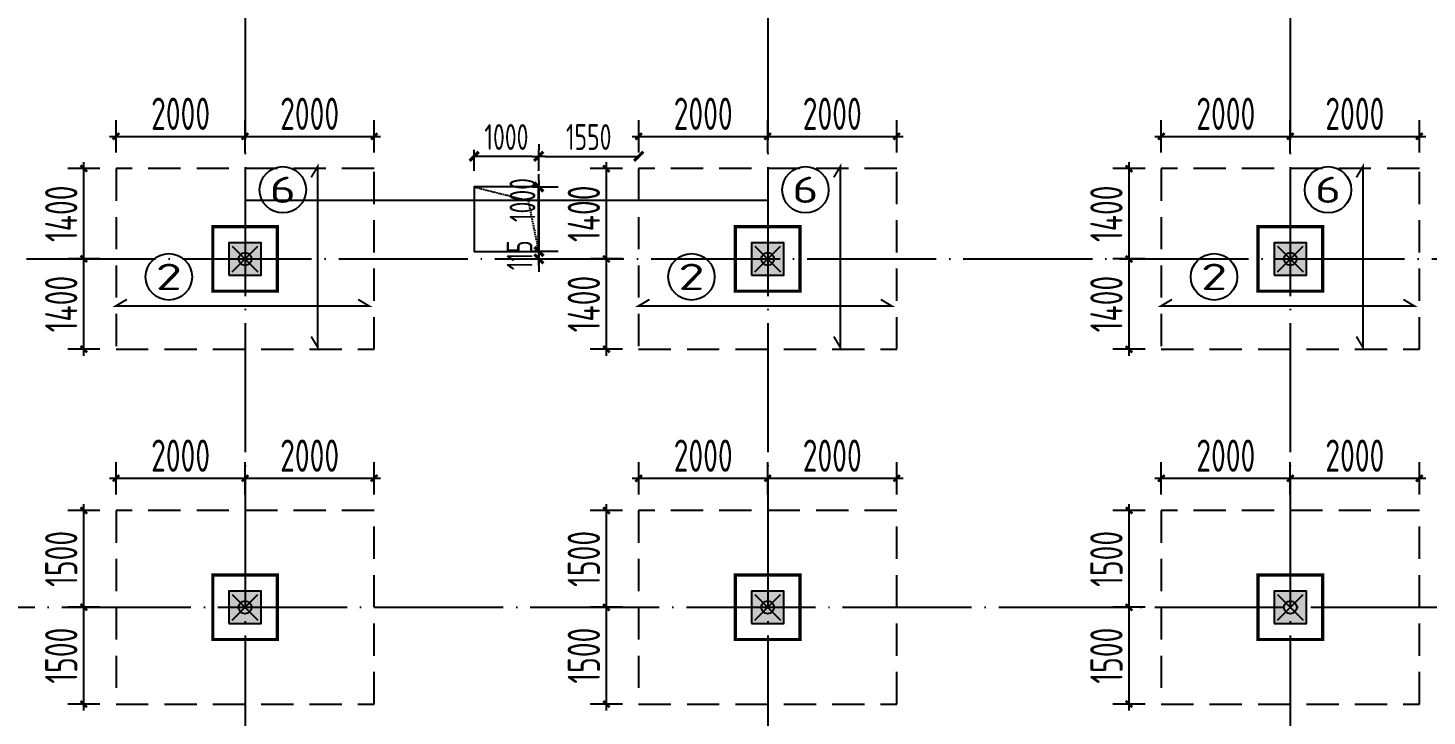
# Model space of a CAD drawing. Extents: x -57409 to 252654, y -8259 to 229119.
# Drawn here: x 98913 to 120597, y 89177 to 99843 of the extents above; entities that cross this region are included whole.
import ezdxf
from ezdxf.enums import TextEntityAlignment as Align

# ---------------------------------------------------------------- set-up
doc = ezdxf.new("R2010")
doc.units = 0
doc.header["$LTSCALE"] = 100
doc.header["$PDMODE"] = 35
doc.header["$PDSIZE"] = 200
for name, pattern in [('DASH', [0.35, 0.25, -0.1]), ('DASHED', [0.75, 0.5, -0.25]), ('DOTE', [2.42, 2, -0.2, 0.02, -0.2])]:
    doc.linetypes.add(name, pattern=pattern)
doc.layers.get('0').update_dxf_attribs({"linetype": 'CONTINUOUS'})
doc.layers.get('Defpoints').update_dxf_attribs({"linetype": 'CONTINUOUS'})
for name, color, linetype in [('B-TEXT', 3, 'CONTINUOUS'), ('codim', 7, 'CONTINUOUS'), ('COLU', 7, 'CONTINUOUS'), ('CT', 2, 'CONTINUOUS'), ('dim-wall', 7, 'CONTINUOUS'), ('dote', 253, 'DOTE'), ('h填实-柱墙', 254, 'CONTINUOUS'), ('JSK', 4, 'CONTINUOUS'), ('WALL', 3, 'CONTINUOUS'), ('Z-AXIS', 3, 'CONTINUOUS'), ('Z-TEXT', 2, 'CONTINUOUS'), ('z柱下板带', 140, 'CONTINUOUS'), ('板底钢筋', 24, 'CONTINUOUS')]:
    doc.layers.add(name, color=color, linetype=linetype)
doc.layers.add('重心计算', color=7, linetype='CONTINUOUS', plot=False)
doc.styles.add('_TCH_AXIS', font='tssdeng.shx', dxfattribs={"width": 0.7, "bigfont": 'tssdchn.shx'})
doc.styles.add('COMPLEX', font='tssdeng.shx', dxfattribs={"width": 0.7, "bigfont": 'tssdchn.shx'})
doc.styles.add('Jgcad-DIM', font='tssdeng.shx', dxfattribs={"width": 0.7, "bigfont": 'tssdchn.shx'})
doc.styles.add('TSSD_Dimension', font='tssdeng.shx', dxfattribs={"width": 0.7})
doc.dimstyles.new('TSSD_100_100$0', dxfattribs={"dimtxt": 300, "dimasz": 100, "dimexe": 100, "dimexo": 250, "dimgap": 100, "dimtad": 1, "dimdec": 0, "dimzin": 0, "dimdsep": 46, "dimtxsty": 'TSSD_Dimension', "dimblk": '_tsdbk', "dimblk1": '_tsdbk', "dimblk2": '_tsdbk', "dimsah": 1, "dimcen": 0, "dimdle": 100, "dimclrt": 7, "dimadec": 0, "dimazin": 0, "dimtfac": 1, "dimtdec": 0, "dimtix": 1, "dimtmove": 2, "dimatfit": 3, "dimldrblk": '_tsdbk', "dimfxl": 1, "dimtolj": 1, "dimtzin": 0, "dimarcsym": 0})

# ---------------------------------------------------------------- blocks, each defined once
blk = doc.blocks.new('_AXISO')
blk.add_circle((0, 0), 0.5)
at = {"layer": 'B-TEXT', "style": 'COMPLEX', "width": 1.450893}
blk.add_attdef('A', text='', height=0.56, dxfattribs=at).set_placement((0.249375, -0.28), (0.749375, -0.28), align=Align.FIT)
blk = doc.blocks.new('_ArchTick')
at = {"color": 0, "linetype": 'ByBlock', "const_width": 0.4}
blk.add_lwpolyline([(-0.5, -0.5), (0.5, 0.5)], dxfattribs=at)
blk = doc.blocks.new('*D882')
at = {"layer": 'codim', "color": 7, "lineweight": -2}
for p, q in [((116228, 90863), (115728, 90863)), ((116228, 89363), (115728, 89363))]:
    blk.add_line(p, q, dxfattribs=at)
at = {"layer": 'codim', "color": 0, "lineweight": -2}
blk.add_line((115978, 89263), (115978, 90963), dxfattribs=at)
at = {"layer": 'Defpoints', "color": 0}
for p in [(115978, 90863), (116478, 90863), (116478, 89363)]:
    blk.add_point(p, dxfattribs=at)
at = {"layer": 'codim', "color": 0, "lineweight": -2, "xscale": 100, "yscale": 100, "zscale": 100}
for p, rotation in [((115978, 90863), 90), ((115978, 89363), 270)]:
    blk.add_blockref('_ArchTick', p, dxfattribs=dict(at, rotation=rotation))
at = {"layer": 'codim', "color": 1, "insert": (115628, 90113), "char_height": 500, "attachment_point": 5, "rotation": 90, "style": 'Jgcad-DIM'}
blk.add_mtext('\\A1;1500', dxfattribs=at)
blk = doc.blocks.new('*D883')
at = {"layer": 'codim', "color": 0, "lineweight": -2}
blk.add_line((115978, 90763), (115978, 92463), dxfattribs=at)
at = {"layer": 'codim', "color": 7, "lineweight": -2}
for p, q in [((116228, 92363), (115728, 92363)), ((116228, 90863), (115728, 90863))]:
    blk.add_line(p, q, dxfattribs=at)
at = {"layer": 'Defpoints', "color": 0}
for p in [(115978, 92363), (116478, 92363), (116478, 90863)]:
    blk.add_point(p, dxfattribs=at)
at = {"layer": 'codim', "color": 0, "lineweight": -2, "xscale": 100, "yscale": 100, "zscale": 100}
for p, rotation in [((115978, 92363), 90), ((115978, 90863), 270)]:
    blk.add_blockref('_ArchTick', p, dxfattribs=dict(at, rotation=rotation))
at = {"layer": 'codim', "color": 1, "insert": (115628, 91613), "char_height": 500, "attachment_point": 5, "rotation": 90, "style": 'Jgcad-DIM'}
blk.add_mtext('\\A1;1500', dxfattribs=at)
blk = doc.blocks.new('*D884')
at = {"layer": 'codim', "color": 7, "lineweight": -2}
for p, q in [((116478, 92613), (116478, 93113)), ((118478, 92613), (118478, 93113))]:
    blk.add_line(p, q, dxfattribs=at)
at = {"layer": 'codim', "color": 0, "lineweight": -2}
blk.add_line((116378, 92863), (118578, 92863), dxfattribs=at)
at = {"layer": 'Defpoints', "color": 0}
for p in [(118478, 92863), (116478, 92363), (118478, 92363)]:
    blk.add_point(p, dxfattribs=at)
at = {"layer": 'codim', "color": 0, "lineweight": -2, "xscale": 100, "yscale": 100, "zscale": 100, "rotation": 180}
blk.add_blockref('_ArchTick', (116478, 92863), dxfattribs=at)
at = {"layer": 'codim', "color": 0, "lineweight": -2, "xscale": 100, "yscale": 100, "zscale": 100}
blk.add_blockref('_ArchTick', (118478, 92863), dxfattribs=at)
at = {"layer": 'codim', "color": 1, "insert": (117478, 93213), "char_height": 500, "attachment_point": 5, "style": 'Jgcad-DIM'}
blk.add_mtext('\\A1;2000', dxfattribs=at)
blk = doc.blocks.new('*D885')
at = {"layer": 'codim', "color": 7, "lineweight": -2}
for p, q in [((118478, 92613), (118478, 93113)), ((120478, 92613), (120478, 93113))]:
    blk.add_line(p, q, dxfattribs=at)
at = {"layer": 'codim', "color": 0, "lineweight": -2}
blk.add_line((118378, 92863), (120578, 92863), dxfattribs=at)
at = {"layer": 'Defpoints', "color": 0}
for p in [(120478, 92863), (118478, 92363), (120478, 92363)]:
    blk.add_point(p, dxfattribs=at)
at = {"layer": 'codim', "color": 0, "lineweight": -2, "xscale": 100, "yscale": 100, "zscale": 100, "rotation": 180}
blk.add_blockref('_ArchTick', (118478, 92863), dxfattribs=at)
at = {"layer": 'codim', "color": 0, "lineweight": -2, "xscale": 100, "yscale": 100, "zscale": 100}
blk.add_blockref('_ArchTick', (120478, 92863), dxfattribs=at)
at = {"layer": 'codim', "color": 1, "insert": (119478, 93213), "char_height": 500, "attachment_point": 5, "style": 'Jgcad-DIM'}
blk.add_mtext('\\A1;2000', dxfattribs=at)
blk = doc.blocks.new('*D886')
at = {"layer": 'codim', "color": 7, "lineweight": -2}
for p, q in [((108128, 90863), (107628, 90863)), ((108128, 89363), (107628, 89363))]:
    blk.add_line(p, q, dxfattribs=at)
at = {"layer": 'codim', "color": 0, "lineweight": -2}
blk.add_line((107878, 89263), (107878, 90963), dxfattribs=at)
at = {"layer": 'Defpoints', "color": 0}
for p in [(107878, 90863), (108378, 90863), (108378, 89363)]:
    blk.add_point(p, dxfattribs=at)
at = {"layer": 'codim', "color": 0, "lineweight": -2, "xscale": 100, "yscale": 100, "zscale": 100}
for p, rotation in [((107878, 90863), 90), ((107878, 89363), 270)]:
    blk.add_blockref('_ArchTick', p, dxfattribs=dict(at, rotation=rotation))
at = {"layer": 'codim', "color": 1, "insert": (107528, 90113), "char_height": 500, "attachment_point": 5, "rotation": 90, "style": 'Jgcad-DIM'}
blk.add_mtext('\\A1;1500', dxfattribs=at)
blk = doc.blocks.new('*D887')
at = {"layer": 'codim', "color": 0, "lineweight": -2}
blk.add_line((107878, 90763), (107878, 92463), dxfattribs=at)
at = {"layer": 'codim', "color": 7, "lineweight": -2}
for p, q in [((108128, 92363), (107628, 92363)), ((108128, 90863), (107628, 90863))]:
    blk.add_line(p, q, dxfattribs=at)
at = {"layer": 'Defpoints', "color": 0}
for p in [(107878, 92363), (108378, 92363), (108378, 90863)]:
    blk.add_point(p, dxfattribs=at)
at = {"layer": 'codim', "color": 0, "lineweight": -2, "xscale": 100, "yscale": 100, "zscale": 100}
for p, rotation in [((107878, 92363), 90), ((107878, 90863), 270)]:
    blk.add_blockref('_ArchTick', p, dxfattribs=dict(at, rotation=rotation))
at = {"layer": 'codim', "color": 1, "insert": (107528, 91613), "char_height": 500, "attachment_point": 5, "rotation": 90, "style": 'Jgcad-DIM'}
blk.add_mtext('\\A1;1500', dxfattribs=at)
blk = doc.blocks.new('*D888')
at = {"layer": 'codim', "color": 7, "lineweight": -2}
for p, q in [((108378, 92613), (108378, 93113)), ((110378, 92613), (110378, 93113))]:
    blk.add_line(p, q, dxfattribs=at)
at = {"layer": 'codim', "color": 0, "lineweight": -2}
blk.add_line((108278, 92863), (110478, 92863), dxfattribs=at)
at = {"layer": 'Defpoints', "color": 0}
for p in [(110378, 92863), (108378, 92363), (110378, 92363)]:
    blk.add_point(p, dxfattribs=at)
at = {"layer": 'codim', "color": 0, "lineweight": -2, "xscale": 100, "yscale": 100, "zscale": 100, "rotation": 180}
blk.add_blockref('_ArchTick', (108378, 92863), dxfattribs=at)
at = {"layer": 'codim', "color": 0, "lineweight": -2, "xscale": 100, "yscale": 100, "zscale": 100}
blk.add_blockref('_ArchTick', (110378, 92863), dxfattribs=at)
at = {"layer": 'codim', "color": 1, "insert": (109378, 93213), "char_height": 500, "attachment_point": 5, "style": 'Jgcad-DIM'}
blk.add_mtext('\\A1;2000', dxfattribs=at)
blk = doc.blocks.new('*D889')
at = {"layer": 'codim', "color": 7, "lineweight": -2}
for p, q in [((110378, 92613), (110378, 93113)), ((112378, 92613), (112378, 93113))]:
    blk.add_line(p, q, dxfattribs=at)
at = {"layer": 'codim', "color": 0, "lineweight": -2}
blk.add_line((110278, 92863), (112478, 92863), dxfattribs=at)
at = {"layer": 'Defpoints', "color": 0}
for p in [(112378, 92863), (110378, 92363), (112378, 92363)]:
    blk.add_point(p, dxfattribs=at)
at = {"layer": 'codim', "color": 0, "lineweight": -2, "xscale": 100, "yscale": 100, "zscale": 100, "rotation": 180}
blk.add_blockref('_ArchTick', (110378, 92863), dxfattribs=at)
at = {"layer": 'codim', "color": 0, "lineweight": -2, "xscale": 100, "yscale": 100, "zscale": 100}
blk.add_blockref('_ArchTick', (112378, 92863), dxfattribs=at)
at = {"layer": 'codim', "color": 1, "insert": (111378, 93213), "char_height": 500, "attachment_point": 5, "style": 'Jgcad-DIM'}
blk.add_mtext('\\A1;2000', dxfattribs=at)
blk = doc.blocks.new('*D890')
at = {"layer": 'codim', "color": 7, "lineweight": -2}
for p, q in [((100028, 90863), (99528, 90863)), ((100028, 89363), (99528, 89363))]:
    blk.add_line(p, q, dxfattribs=at)
at = {"layer": 'codim', "color": 0, "lineweight": -2}
blk.add_line((99778, 89263), (99778, 90963), dxfattribs=at)
at = {"layer": 'Defpoints', "color": 0}
for p in [(99778, 90863), (100278, 90863), (100278, 89363)]:
    blk.add_point(p, dxfattribs=at)
at = {"layer": 'codim', "color": 0, "lineweight": -2, "xscale": 100, "yscale": 100, "zscale": 100}
for p, rotation in [((99778, 90863), 90), ((99778, 89363), 270)]:
    blk.add_blockref('_ArchTick', p, dxfattribs=dict(at, rotation=rotation))
at = {"layer": 'codim', "color": 1, "insert": (99428, 90113), "char_height": 500, "attachment_point": 5, "rotation": 90, "style": 'Jgcad-DIM'}
blk.add_mtext('\\A1;1500', dxfattribs=at)
blk = doc.blocks.new('*D891')
at = {"layer": 'codim', "color": 0, "lineweight": -2}
blk.add_line((99778, 90763), (99778, 92463), dxfattribs=at)
at = {"layer": 'codim', "color": 7, "lineweight": -2}
for p, q in [((100028, 92363), (99528, 92363)), ((100028, 90863), (99528, 90863))]:
    blk.add_line(p, q, dxfattribs=at)
at = {"layer": 'Defpoints', "color": 0}
for p in [(99778, 92363), (100278, 92363), (100278, 90863)]:
    blk.add_point(p, dxfattribs=at)
at = {"layer": 'codim', "color": 0, "lineweight": -2, "xscale": 100, "yscale": 100, "zscale": 100}
for p, rotation in [((99778, 92363), 90), ((99778, 90863), 270)]:
    blk.add_blockref('_ArchTick', p, dxfattribs=dict(at, rotation=rotation))
at = {"layer": 'codim', "color": 1, "insert": (99428, 91613), "char_height": 500, "attachment_point": 5, "rotation": 90, "style": 'Jgcad-DIM'}
blk.add_mtext('\\A1;1500', dxfattribs=at)
blk = doc.blocks.new('*D892')
at = {"layer": 'codim', "color": 7, "lineweight": -2}
for p, q in [((100278, 92613), (100278, 93113)), ((102278, 92613), (102278, 93113))]:
    blk.add_line(p, q, dxfattribs=at)
at = {"layer": 'codim', "color": 0, "lineweight": -2}
blk.add_line((100178, 92863), (102378, 92863), dxfattribs=at)
at = {"layer": 'Defpoints', "color": 0}
for p in [(102278, 92863), (100278, 92363), (102278, 92363)]:
    blk.add_point(p, dxfattribs=at)
at = {"layer": 'codim', "color": 0, "lineweight": -2, "xscale": 100, "yscale": 100, "zscale": 100, "rotation": 180}
blk.add_blockref('_ArchTick', (100278, 92863), dxfattribs=at)
at = {"layer": 'codim', "color": 0, "lineweight": -2, "xscale": 100, "yscale": 100, "zscale": 100}
blk.add_blockref('_ArchTick', (102278, 92863), dxfattribs=at)
at = {"layer": 'codim', "color": 1, "insert": (101278, 93213), "char_height": 500, "attachment_point": 5, "style": 'Jgcad-DIM'}
blk.add_mtext('\\A1;2000', dxfattribs=at)
blk = doc.blocks.new('*D893')
at = {"layer": 'codim', "color": 7, "lineweight": -2}
for p, q in [((102278, 92613), (102278, 93113)), ((104278, 92613), (104278, 93113))]:
    blk.add_line(p, q, dxfattribs=at)
at = {"layer": 'codim', "color": 0, "lineweight": -2}
blk.add_line((102178, 92863), (104378, 92863), dxfattribs=at)
at = {"layer": 'Defpoints', "color": 0}
for p in [(104278, 92863), (102278, 92363), (104278, 92363)]:
    blk.add_point(p, dxfattribs=at)
at = {"layer": 'codim', "color": 0, "lineweight": -2, "xscale": 100, "yscale": 100, "zscale": 100, "rotation": 180}
blk.add_blockref('_ArchTick', (102278, 92863), dxfattribs=at)
at = {"layer": 'codim', "color": 0, "lineweight": -2, "xscale": 100, "yscale": 100, "zscale": 100}
blk.add_blockref('_ArchTick', (104278, 92863), dxfattribs=at)
at = {"layer": 'codim', "color": 1, "insert": (103278, 93213), "char_height": 500, "attachment_point": 5, "style": 'Jgcad-DIM'}
blk.add_mtext('\\A1;2000', dxfattribs=at)
blk = doc.blocks.new('*D898')
at = {"layer": 'codim', "color": 0, "lineweight": -2}
blk.add_line((115978, 94763), (115978, 96363), dxfattribs=at)
at = {"layer": 'codim', "color": 7, "lineweight": -2}
for p, q in [((116228, 96263), (115728, 96263)), ((116228, 94863), (115728, 94863))]:
    blk.add_line(p, q, dxfattribs=at)
at = {"layer": 'Defpoints', "color": 0}
for p in [(115978, 96263), (116478, 96263), (116478, 94863)]:
    blk.add_point(p, dxfattribs=at)
at = {"layer": 'codim', "color": 0, "lineweight": -2, "xscale": 100, "yscale": 100, "zscale": 100}
for p, rotation in [((115978, 96263), 90), ((115978, 94863), 270)]:
    blk.add_blockref('_ArchTick', p, dxfattribs=dict(at, rotation=rotation))
at = {"layer": 'codim', "color": 1, "insert": (115628, 95563), "char_height": 500, "attachment_point": 5, "rotation": 90, "style": 'Jgcad-DIM'}
blk.add_mtext('\\A1;1400', dxfattribs=at)
blk = doc.blocks.new('*D899')
at = {"layer": 'codim', "color": 7, "lineweight": -2}
for p, q in [((116228, 97663), (115728, 97663)), ((116228, 96263), (115728, 96263))]:
    blk.add_line(p, q, dxfattribs=at)
at = {"layer": 'codim', "color": 0, "lineweight": -2}
blk.add_line((115978, 96163), (115978, 97763), dxfattribs=at)
at = {"layer": 'Defpoints', "color": 0}
for p in [(115978, 97663), (116478, 97663), (116478, 96263)]:
    blk.add_point(p, dxfattribs=at)
at = {"layer": 'codim', "color": 0, "lineweight": -2, "xscale": 100, "yscale": 100, "zscale": 100}
for p, rotation in [((115978, 97663), 90), ((115978, 96263), 270)]:
    blk.add_blockref('_ArchTick', p, dxfattribs=dict(at, rotation=rotation))
at = {"layer": 'codim', "color": 1, "insert": (115628, 96963), "char_height": 500, "attachment_point": 5, "rotation": 90, "style": 'Jgcad-DIM'}
blk.add_mtext('\\A1;1400', dxfattribs=at)
blk = doc.blocks.new('*D900')
at = {"layer": 'codim', "color": 7, "lineweight": -2}
for p, q in [((116478, 97913), (116478, 98413)), ((118478, 97913), (118478, 98413))]:
    blk.add_line(p, q, dxfattribs=at)
at = {"layer": 'codim', "color": 0, "lineweight": -2}
blk.add_line((116378, 98163), (118578, 98163), dxfattribs=at)
at = {"layer": 'Defpoints', "color": 0}
for p in [(118478, 98163), (116478, 97663), (118478, 97663)]:
    blk.add_point(p, dxfattribs=at)
at = {"layer": 'codim', "color": 0, "lineweight": -2, "xscale": 100, "yscale": 100, "zscale": 100, "rotation": 180}
blk.add_blockref('_ArchTick', (116478, 98163), dxfattribs=at)
at = {"layer": 'codim', "color": 0, "lineweight": -2, "xscale": 100, "yscale": 100, "zscale": 100}
blk.add_blockref('_ArchTick', (118478, 98163), dxfattribs=at)
at = {"layer": 'codim', "color": 1, "insert": (117478, 98513), "char_height": 500, "attachment_point": 5, "style": 'Jgcad-DIM'}
blk.add_mtext('\\A1;2000', dxfattribs=at)
blk = doc.blocks.new('*D901')
at = {"layer": 'codim', "color": 7, "lineweight": -2}
for p, q in [((118478, 97913), (118478, 98413)), ((120478, 97913), (120478, 98413))]:
    blk.add_line(p, q, dxfattribs=at)
at = {"layer": 'codim', "color": 0, "lineweight": -2}
blk.add_line((118378, 98163), (120578, 98163), dxfattribs=at)
at = {"layer": 'Defpoints', "color": 0}
for p in [(120478, 98163), (118478, 97663), (120478, 97663)]:
    blk.add_point(p, dxfattribs=at)
at = {"layer": 'codim', "color": 0, "lineweight": -2, "xscale": 100, "yscale": 100, "zscale": 100, "rotation": 180}
blk.add_blockref('_ArchTick', (118478, 98163), dxfattribs=at)
at = {"layer": 'codim', "color": 0, "lineweight": -2, "xscale": 100, "yscale": 100, "zscale": 100}
blk.add_blockref('_ArchTick', (120478, 98163), dxfattribs=at)
at = {"layer": 'codim', "color": 1, "insert": (119478, 98513), "char_height": 500, "attachment_point": 5, "style": 'Jgcad-DIM'}
blk.add_mtext('\\A1;2000', dxfattribs=at)
blk = doc.blocks.new('*D902')
at = {"layer": 'codim', "color": 0, "lineweight": -2}
blk.add_line((107878, 94763), (107878, 96363), dxfattribs=at)
at = {"layer": 'codim', "color": 7, "lineweight": -2}
for p, q in [((108128, 96263), (107628, 96263)), ((108128, 94863), (107628, 94863))]:
    blk.add_line(p, q, dxfattribs=at)
at = {"layer": 'Defpoints', "color": 0}
for p in [(107878, 96263), (108378, 96263), (108378, 94863)]:
    blk.add_point(p, dxfattribs=at)
at = {"layer": 'codim', "color": 0, "lineweight": -2, "xscale": 100, "yscale": 100, "zscale": 100}
for p, rotation in [((107878, 96263), 90), ((107878, 94863), 270)]:
    blk.add_blockref('_ArchTick', p, dxfattribs=dict(at, rotation=rotation))
at = {"layer": 'codim', "color": 1, "insert": (107528, 95563), "char_height": 500, "attachment_point": 5, "rotation": 90, "style": 'Jgcad-DIM'}
blk.add_mtext('\\A1;1400', dxfattribs=at)
blk = doc.blocks.new('*D903')
at = {"layer": 'codim', "color": 7, "lineweight": -2}
for p, q in [((108128, 97663), (107628, 97663)), ((108128, 96263), (107628, 96263))]:
    blk.add_line(p, q, dxfattribs=at)
at = {"layer": 'codim', "color": 0, "lineweight": -2}
blk.add_line((107878, 96163), (107878, 97763), dxfattribs=at)
at = {"layer": 'Defpoints', "color": 0}
for p in [(107878, 97663), (108378, 97663), (108378, 96263)]:
    blk.add_point(p, dxfattribs=at)
at = {"layer": 'codim', "color": 0, "lineweight": -2, "xscale": 100, "yscale": 100, "zscale": 100}
for p, rotation in [((107878, 97663), 90), ((107878, 96263), 270)]:
    blk.add_blockref('_ArchTick', p, dxfattribs=dict(at, rotation=rotation))
at = {"layer": 'codim', "color": 1, "insert": (107528, 96963), "char_height": 500, "attachment_point": 5, "rotation": 90, "style": 'Jgcad-DIM'}
blk.add_mtext('\\A1;1400', dxfattribs=at)
blk = doc.blocks.new('*D904')
at = {"layer": 'codim', "color": 7, "lineweight": -2}
for p, q in [((108378, 97913), (108378, 98413)), ((110378, 97913), (110378, 98413))]:
    blk.add_line(p, q, dxfattribs=at)
at = {"layer": 'codim', "color": 0, "lineweight": -2}
blk.add_line((108278, 98163), (110478, 98163), dxfattribs=at)
at = {"layer": 'Defpoints', "color": 0}
for p in [(110378, 98163), (108378, 97663), (110378, 97663)]:
    blk.add_point(p, dxfattribs=at)
at = {"layer": 'codim', "color": 0, "lineweight": -2, "xscale": 100, "yscale": 100, "zscale": 100, "rotation": 180}
blk.add_blockref('_ArchTick', (108378, 98163), dxfattribs=at)
at = {"layer": 'codim', "color": 0, "lineweight": -2, "xscale": 100, "yscale": 100, "zscale": 100}
blk.add_blockref('_ArchTick', (110378, 98163), dxfattribs=at)
at = {"layer": 'codim', "color": 1, "insert": (109378, 98513), "char_height": 500, "attachment_point": 5, "style": 'Jgcad-DIM'}
blk.add_mtext('\\A1;2000', dxfattribs=at)
blk = doc.blocks.new('*D905')
at = {"layer": 'codim', "color": 7, "lineweight": -2}
for p, q in [((110378, 97913), (110378, 98413)), ((112378, 97913), (112378, 98413))]:
    blk.add_line(p, q, dxfattribs=at)
at = {"layer": 'codim', "color": 0, "lineweight": -2}
blk.add_line((110278, 98163), (112478, 98163), dxfattribs=at)
at = {"layer": 'Defpoints', "color": 0}
for p in [(112378, 98163), (110378, 97663), (112378, 97663)]:
    blk.add_point(p, dxfattribs=at)
at = {"layer": 'codim', "color": 0, "lineweight": -2, "xscale": 100, "yscale": 100, "zscale": 100, "rotation": 180}
blk.add_blockref('_ArchTick', (110378, 98163), dxfattribs=at)
at = {"layer": 'codim', "color": 0, "lineweight": -2, "xscale": 100, "yscale": 100, "zscale": 100}
blk.add_blockref('_ArchTick', (112378, 98163), dxfattribs=at)
at = {"layer": 'codim', "color": 1, "insert": (111378, 98513), "char_height": 500, "attachment_point": 5, "style": 'Jgcad-DIM'}
blk.add_mtext('\\A1;2000', dxfattribs=at)
blk = doc.blocks.new('*D906')
at = {"layer": 'codim', "color": 0, "lineweight": -2}
blk.add_line((99778, 94763), (99778, 96363), dxfattribs=at)
at = {"layer": 'codim', "color": 7, "lineweight": -2}
for p, q in [((100028, 96263), (99528, 96263)), ((100028, 94863), (99528, 94863))]:
    blk.add_line(p, q, dxfattribs=at)
at = {"layer": 'Defpoints', "color": 0}
for p in [(99778, 96263), (100278, 96263), (100278, 94863)]:
    blk.add_point(p, dxfattribs=at)
at = {"layer": 'codim', "color": 0, "lineweight": -2, "xscale": 100, "yscale": 100, "zscale": 100}
for p, rotation in [((99778, 96263), 90), ((99778, 94863), 270)]:
    blk.add_blockref('_ArchTick', p, dxfattribs=dict(at, rotation=rotation))
at = {"layer": 'codim', "color": 1, "insert": (99428, 95563), "char_height": 500, "attachment_point": 5, "rotation": 90, "style": 'Jgcad-DIM'}
blk.add_mtext('\\A1;1400', dxfattribs=at)
blk = doc.blocks.new('*D907')
at = {"layer": 'codim', "color": 7, "lineweight": -2}
for p, q in [((100028, 97663), (99528, 97663)), ((100028, 96263), (99528, 96263))]:
    blk.add_line(p, q, dxfattribs=at)
at = {"layer": 'codim', "color": 0, "lineweight": -2}
blk.add_line((99778, 96163), (99778, 97763), dxfattribs=at)
at = {"layer": 'Defpoints', "color": 0}
for p in [(99778, 97663), (100278, 97663), (100278, 96263)]:
    blk.add_point(p, dxfattribs=at)
at = {"layer": 'codim', "color": 0, "lineweight": -2, "xscale": 100, "yscale": 100, "zscale": 100}
for p, rotation in [((99778, 97663), 90), ((99778, 96263), 270)]:
    blk.add_blockref('_ArchTick', p, dxfattribs=dict(at, rotation=rotation))
at = {"layer": 'codim', "color": 1, "insert": (99428, 96963), "char_height": 500, "attachment_point": 5, "rotation": 90, "style": 'Jgcad-DIM'}
blk.add_mtext('\\A1;1400', dxfattribs=at)
blk = doc.blocks.new('*D908')
at = {"layer": 'codim', "color": 7, "lineweight": -2}
for p, q in [((100278, 97913), (100278, 98413)), ((102278, 97913), (102278, 98413))]:
    blk.add_line(p, q, dxfattribs=at)
at = {"layer": 'codim', "color": 0, "lineweight": -2}
blk.add_line((100178, 98163), (102378, 98163), dxfattribs=at)
at = {"layer": 'Defpoints', "color": 0}
for p in [(102278, 98163), (100278, 97663), (102278, 97663)]:
    blk.add_point(p, dxfattribs=at)
at = {"layer": 'codim', "color": 0, "lineweight": -2, "xscale": 100, "yscale": 100, "zscale": 100, "rotation": 180}
blk.add_blockref('_ArchTick', (100278, 98163), dxfattribs=at)
at = {"layer": 'codim', "color": 0, "lineweight": -2, "xscale": 100, "yscale": 100, "zscale": 100}
blk.add_blockref('_ArchTick', (102278, 98163), dxfattribs=at)
at = {"layer": 'codim', "color": 1, "insert": (101278, 98513), "char_height": 500, "attachment_point": 5, "style": 'Jgcad-DIM'}
blk.add_mtext('\\A1;2000', dxfattribs=at)
blk = doc.blocks.new('*D909')
at = {"layer": 'codim', "color": 7, "lineweight": -2}
for p, q in [((102278, 97913), (102278, 98413)), ((104278, 97913), (104278, 98413))]:
    blk.add_line(p, q, dxfattribs=at)
at = {"layer": 'codim', "color": 0, "lineweight": -2}
blk.add_line((102178, 98163), (104378, 98163), dxfattribs=at)
at = {"layer": 'Defpoints', "color": 0}
for p in [(104278, 98163), (102278, 97663), (104278, 97663)]:
    blk.add_point(p, dxfattribs=at)
at = {"layer": 'codim', "color": 0, "lineweight": -2, "xscale": 100, "yscale": 100, "zscale": 100, "rotation": 180}
blk.add_blockref('_ArchTick', (102278, 98163), dxfattribs=at)
at = {"layer": 'codim', "color": 0, "lineweight": -2, "xscale": 100, "yscale": 100, "zscale": 100}
blk.add_blockref('_ArchTick', (104278, 98163), dxfattribs=at)
at = {"layer": 'codim', "color": 1, "insert": (103278, 98513), "char_height": 500, "attachment_point": 5, "style": 'Jgcad-DIM'}
blk.add_mtext('\\A1;2000', dxfattribs=at)
blk = doc.blocks.new('_tsdbk')
blk.add_line((-1, 0), (0, 0))
at = {"const_width": 0.5}
blk.add_lwpolyline([(-0.7, -0.7), (0.7, 0.7)], dxfattribs=at)
blk = doc.blocks.new('*D2828')
at = {"layer": 'Defpoints', "color": 0}
for p in [(105828, 97853), (105828, 97378), (106828, 97378)]:
    blk.add_point(p, dxfattribs=at)
at = {"layer": 'dim-wall', "color": 0, "lineweight": -2}
for p, q in [((105828, 97628), (105828, 97953)), ((106728, 97853), (105928, 97853)), ((106828, 97628), (106828, 97953))]:
    blk.add_line(p, q, dxfattribs=at)
at = {"layer": 'dim-wall', "color": 0, "lineweight": -2, "xscale": 100, "yscale": 100, "zscale": 100, "rotation": 180}
blk.add_blockref('_tsdbk', (105828, 97853), dxfattribs=at)
at = {"layer": 'dim-wall', "color": 0, "lineweight": -2, "xscale": 100, "yscale": 100, "zscale": 100}
blk.add_blockref('_tsdbk', (106828, 97853), dxfattribs=at)
at = {"layer": 'dim-wall', "color": 7, "insert": (106328, 98153), "char_height": 400, "attachment_point": 5, "style": 'TSSD_Dimension'}
blk.add_mtext('\\A1;1000', dxfattribs=at)
blk = doc.blocks.new('*D2829')
at = {"layer": 'Defpoints', "color": 0}
for p in [(107378, 97378), (106832, 96378), (107378, 96378)]:
    blk.add_point(p, dxfattribs=at)
at = {"layer": 'dim-wall', "color": 0, "lineweight": -2}
for p, q in [((106832, 97478), (106832, 97578)), ((107128, 97378), (106732, 97378)), ((106832, 97378), (106832, 96378)), ((107128, 96378), (106732, 96378)), ((106832, 96278), (106832, 96178))]:
    blk.add_line(p, q, dxfattribs=at)
at = {"layer": 'dim-wall', "color": 0, "lineweight": -2, "xscale": 100, "yscale": 100, "zscale": 100}
for p, rotation in [((106832, 97378), 270), ((106832, 96378), 90)]:
    blk.add_blockref('_tsdbk', p, dxfattribs=dict(at, rotation=rotation))
at = {"layer": 'dim-wall', "color": 7, "insert": (106577, 97176), "char_height": 400, "attachment_point": 5, "rotation": 90, "style": 'TSSD_Dimension'}
blk.add_mtext('\\A1;1000', dxfattribs=at)
blk = doc.blocks.new('*D2830')
at = {"layer": 'Defpoints', "color": 0}
for p in [(107378, 96378), (106832, 96263), (106902, 96263)]:
    blk.add_point(p, dxfattribs=at)
at = {"layer": 'dim-wall', "color": 0, "lineweight": -2}
for p, q in [((106832, 96478), (106832, 96578)), ((107128, 96378), (106732, 96378)), ((106832, 96378), (106832, 96263)), ((106652, 96263), (106732, 96263)), ((106832, 96163), (106832, 96063))]:
    blk.add_line(p, q, dxfattribs=at)
at = {"layer": 'dim-wall', "color": 0, "lineweight": -2, "xscale": 100, "yscale": 100, "zscale": 100}
for p, rotation in [((106832, 96378), 270), ((106832, 96263), 90)]:
    blk.add_blockref('_tsdbk', p, dxfattribs=dict(at, rotation=rotation))
at = {"layer": 'dim-wall', "color": 7, "insert": (106532, 96320), "char_height": 400, "attachment_point": 5, "rotation": 90, "style": 'TSSD_Dimension'}
blk.add_mtext('\\A1;115', dxfattribs=at)
blk = doc.blocks.new('*D2922')
at = {"layer": 'Defpoints', "color": 0}
for p in [(108378, 97853), (106828, 97790), (108378, 97663)]:
    blk.add_point(p, dxfattribs=at)
at = {"layer": 'dim-wall', "color": 0, "lineweight": -2}
for p, q in [((106828, 98040), (106828, 97953)), ((106928, 97853), (108278, 97853)), ((108378, 97913), (108378, 97953))]:
    blk.add_line(p, q, dxfattribs=at)
at = {"layer": 'dim-wall', "color": 0, "lineweight": -2, "xscale": 100, "yscale": 100, "zscale": 100, "rotation": 180}
blk.add_blockref('_tsdbk', (106828, 97853), dxfattribs=at)
at = {"layer": 'dim-wall', "color": 0, "lineweight": -2, "xscale": 100, "yscale": 100, "zscale": 100}
blk.add_blockref('_tsdbk', (108378, 97853), dxfattribs=at)
at = {"layer": 'dim-wall', "color": 7, "insert": (107603, 98153), "char_height": 400, "attachment_point": 5, "style": 'TSSD_Dimension'}
blk.add_mtext('\\A1;1550', dxfattribs=at)

msp = doc.modelspace()

# ---------------------------------------------------------------- hatches: boundary and pattern name
at = {"layer": 'h填实-柱墙'}
for points in [[(102027.6, 96012.7), (102527.6, 96012.7), (102527.6, 96512.7), (102027.6, 96512.7)], [(110127.6, 96012.7), (110627.6, 96012.7), (110627.6, 96512.7), (110127.6, 96512.7)], [(118227.6, 96012.7), (118727.6, 96012.7), (118727.6, 96512.7), (118227.6, 96512.7)], [(102027.6, 90612.7), (102527.6, 90612.7), (102527.6, 91112.7), (102027.6, 91112.7)], [(110127.6, 90612.7), (110627.6, 90612.7), (110627.6, 91112.7), (110127.6, 91112.7)], [(118227.6, 90612.7), (118727.6, 90612.7), (118727.6, 91112.7), (118227.6, 91112.7)]]:
    msp.add_hatch(color=256, dxfattribs=at).paths.add_polyline_path(points)

# ---------------------------------------------------------------- linework, layer by layer
at = {"layer": 'COLU'}
for points in [[(102027.6, 96012.7), (102527.6, 96012.7), (102527.6, 96512.7), (102027.6, 96512.7)], [(110127.6, 96012.7), (110627.6, 96012.7), (110627.6, 96512.7), (110127.6, 96512.7)], [(118227.6, 96012.7), (118727.6, 96012.7), (118727.6, 96512.7), (118227.6, 96512.7)], [(102027.6, 90612.7), (102527.6, 90612.7), (102527.6, 91112.7), (102027.6, 91112.7)], [(110127.6, 90612.7), (110627.6, 90612.7), (110627.6, 91112.7), (110127.6, 91112.7)], [(118227.6, 90612.7), (118727.6, 90612.7), (118727.6, 91112.7), (118227.6, 91112.7)]]:
    msp.add_lwpolyline(points, close=True, dxfattribs=at)
at = {"layer": 'CT', "const_width": 50}
for points in [[(101777.6, 95762.7), (102777.6, 95762.7), (102777.6, 96762.7), (101777.6, 96762.7)], [(109877.6, 95762.7), (110877.6, 95762.7), (110877.6, 96762.7), (109877.6, 96762.7)], [(117977.6, 95762.7), (118977.6, 95762.7), (118977.6, 96762.7), (117977.6, 96762.7)], [(101777.6, 90362.7), (102777.6, 90362.7), (102777.6, 91362.7), (101777.6, 91362.7)], [(109877.6, 90362.7), (110877.6, 90362.7), (110877.6, 91362.7), (109877.6, 91362.7)], [(117977.6, 90362.7), (118977.6, 90362.7), (118977.6, 91362.7), (117977.6, 91362.7)]]:
    msp.add_lwpolyline(points, close=True, dxfattribs=at)
at = {"layer": 'dote', "ltscale": 10}
for p, q in [((102277.6, 218687.9), (102277.6, 73862.7)), ((110377.6, 218687.9), (110377.6, 68362.7)), ((118477.6, 218687.9), (118477.6, 63864)), ((72269.5, 96262.7), (151777.6, 96262.7)), ((80077.6, 90862.7), (151777.6, 90862.7))]:
    msp.add_line(p, q, dxfattribs=at)
at = {"layer": 'JSK'}
msp.add_lwpolyline([(106827.6, 96378.1), (106827.6, 97378.1), (105827.6, 97378.1), (105827.6, 96378.1)], close=True, dxfattribs=at)
at = {"layer": 'JSK', "linetype": 'DASH'}
msp.add_lwpolyline([(105827.6, 97378.1), (106663.9, 97167.7), (106827.6, 96378.1)], dxfattribs=at)
at = {"layer": 'WALL'}
msp.add_line((102277.6, 97175.5), (110377.6, 97175.5), dxfattribs=at)
at = {"layer": 'z柱下板带', "color": 181, "linetype": 'DASHED', "ltscale": 10}
for points in [[(100277.6, 94862.7), (104277.6, 94862.7), (104277.6, 97662.7), (100277.6, 97662.7)], [(108377.6, 94862.7), (112377.6, 94862.7), (112377.6, 97662.7), (108377.6, 97662.7)], [(116477.6, 94862.7), (120477.6, 94862.7), (120477.6, 97662.7), (116477.6, 97662.7)]]:
    msp.add_lwpolyline(points, close=True, dxfattribs=at)
at = {"layer": 'z柱下板带', "linetype": 'DASHED', "ltscale": 10}
for points in [[(100277.6, 89362.7), (104277.6, 89362.7), (104277.6, 92362.7), (100277.6, 92362.7)], [(108377.6, 89362.7), (112377.6, 89362.7), (112377.6, 92362.7), (108377.6, 92362.7)], [(116477.6, 89362.7), (120477.6, 89362.7), (120477.6, 92362.7), (116477.6, 92362.7)]]:
    msp.add_lwpolyline(points, close=True, dxfattribs=at)
at = {"layer": '板底钢筋', "const_width": 30}
for points in [[(103302.3, 95060), (103402.3, 94893.3), (103402.3, 97694.6), (103302.3, 97527.9)], [(111402.3, 95060), (111502.3, 94893.3), (111502.3, 97694.6), (111402.3, 97527.9)], [(119502.3, 95060), (119602.3, 94893.3), (119602.3, 97694.6), (119502.3, 97527.9)], [(100444.3, 95635.1), (100277.6, 95535.1), (104196.7, 95535.1), (104030.1, 95635.1)], [(108544.3, 95635.1), (108377.6, 95535.1), (112296.7, 95535.1), (112130.1, 95635.1)], [(116644.3, 95635.1), (116477.6, 95535.1), (120396.7, 95535.1), (120230.1, 95635.1)]]:
    msp.add_lwpolyline(points, dxfattribs=at)
at = {"layer": '重心计算', "color": 5}
for p in [(102277.6, 96262.7), (102277.6, 96262.7), (102277.6, 96262.7), (110377.6, 96262.7), (110377.6, 96262.7), (110377.6, 96262.7), (118477.6, 96262.7), (118477.6, 96262.7), (118477.6, 96262.7), (102277.6, 90862.7), (102277.6, 90862.7), (102277.6, 90862.7), (110377.6, 90862.7), (110377.6, 90862.7), (110377.6, 90862.7), (118477.6, 90862.7), (118477.6, 90862.7), (118477.6, 90862.7)]:
    msp.add_point(p, dxfattribs=at)

# ---------------------------------------------------------------- block references
at = {"layer": 'Z-TEXT'}
ref = msp.add_blockref('_AXISO', (102862.5, 97335.2), dxfattribs=dict(at, xscale=720.0000000000074, yscale=720, zscale=720, rotation=359.9996457873825))
ref.add_attrib('A', '6', dxfattribs={"layer": 'Z-AXIS', "color": 7, "height": 407.3, "rotation": 359.99965, "style": '_TCH_AXIS', "width": 2}).set_placement((102658.9, 97131.6), (103066.2, 97131.6), align=Align.FIT)
ref = msp.add_blockref('_AXISO', (110962.5, 97335.2), dxfattribs=dict(at, xscale=720.0000000000074, yscale=720, zscale=720, rotation=359.9996457873825))
ref.add_attrib('A', '6', dxfattribs={"layer": 'Z-AXIS', "color": 7, "height": 407.3, "rotation": 359.99965, "style": '_TCH_AXIS', "width": 2}).set_placement((110758.9, 97131.6), (111166.2, 97131.6), align=Align.FIT)
ref = msp.add_blockref('_AXISO', (119062.5, 97335.2), dxfattribs=dict(at, xscale=720.0000000000074, yscale=720, zscale=720, rotation=359.9996457873825))
ref.add_attrib('A', '6', dxfattribs={"layer": 'Z-AXIS', "color": 7, "height": 407.3, "rotation": 359.99965, "style": '_TCH_AXIS', "width": 2}).set_placement((118858.9, 97131.6), (119266.2, 97131.6), align=Align.FIT)
ref = msp.add_blockref('_AXISO', (101095.6, 95985.4), dxfattribs=dict(at, xscale=720.0000000000074, yscale=720, zscale=720, rotation=359.9996457873825))
ref.add_attrib('A', '2', dxfattribs={"layer": 'Z-AXIS', "color": 7, "height": 407.3, "rotation": 359.99965, "style": '_TCH_AXIS', "width": 1.857143}).set_placement((100891.9, 95781.8), (101299.2, 95781.8), align=Align.FIT)
ref = msp.add_blockref('_AXISO', (109195.6, 95985.4), dxfattribs=dict(at, xscale=720.0000000000074, yscale=720, zscale=720, rotation=359.9996457873825))
ref.add_attrib('A', '2', dxfattribs={"layer": 'Z-AXIS', "color": 7, "height": 407.3, "rotation": 359.99965, "style": '_TCH_AXIS', "width": 1.857143}).set_placement((108991.9, 95781.8), (109399.2, 95781.8), align=Align.FIT)
ref = msp.add_blockref('_AXISO', (117295.6, 95985.4), dxfattribs=dict(at, xscale=720.0000000000074, yscale=720, zscale=720, rotation=359.9996457873825))
ref.add_attrib('A', '2', dxfattribs={"layer": 'Z-AXIS', "color": 7, "height": 407.3, "rotation": 359.99965, "style": '_TCH_AXIS', "width": 1.857143}).set_placement((117091.9, 95781.8), (117499.2, 95781.8), align=Align.FIT)

# ---------------------------------------------------------------- dimensions: what is measured, and where the dimension line sits
at = {"layer": 'codim'}
for base, p1, p2, angle, picture, middle in [((102277.6, 98162.7), (100277.6, 97662.7), (102277.6, 97662.7), 0, '*D908', (101277.6, 98512.7)), ((104277.6, 98162.7), (102277.6, 97662.7), (104277.6, 97662.7), 0, '*D909', (103277.6, 98512.7)), ((99777.6, 97662.7), (100277.6, 96262.7), (100277.6, 97662.7), 90, '*D907', (99427.6, 96962.7)), ((107877.6, 97662.7), (108377.6, 96262.7), (108377.6, 97662.7), 90, '*D903', (107527.6, 96962.7)), ((115977.6, 97662.7), (116477.6, 96262.7), (116477.6, 97662.7), 90, '*D899', (115627.6, 96962.7)), ((99777.6, 96262.7), (100277.6, 94862.7), (100277.6, 96262.7), 90, '*D906', (99427.6, 95562.7)), ((107877.6, 96262.7), (108377.6, 94862.7), (108377.6, 96262.7), 90, '*D902', (107527.6, 95562.7)), ((115977.6, 96262.7), (116477.6, 94862.7), (116477.6, 96262.7), 90, '*D898', (115627.6, 95562.7)), ((99777.6, 92362.7), (100277.6, 90862.7), (100277.6, 92362.7), 90, '*D891', (99427.6, 91612.7)), ((107877.6, 92362.7), (108377.6, 90862.7), (108377.6, 92362.7), 90, '*D887', (107527.6, 91612.7)), ((115977.6, 92362.7), (116477.6, 90862.7), (116477.6, 92362.7), 90, '*D883', (115627.6, 91612.7)), ((99777.6, 90862.7), (100277.6, 89362.7), (100277.6, 90862.7), 90, '*D890', (99427.6, 90112.7)), ((107877.6, 90862.7), (108377.6, 89362.7), (108377.6, 90862.7), 90, '*D886', (107527.6, 90112.7)), ((115977.6, 90862.7), (116477.6, 89362.7), (116477.6, 90862.7), 90, '*D882', (115627.6, 90112.7))]:
    dim = msp.add_linear_dim(base=base, p1=p1, p2=p2, angle=angle, dimstyle='TSSD_100_100$0', override={"dimtxt": 500, "dimexe": 250, "dimtxsty": 'Jgcad-DIM', "dimblk": 'ArchTick', "dimblk1": 'ArchTick', "dimblk2": 'ArchTick', "dimclre": 7, "dimclrt": 1, "dimadec": 3}, dxfattribs=at)
    dim.commit()
    dim.dimension.update_dxf_attribs({"geometry": picture, "text_midpoint": middle})
for base, p1, p2, picture, middle in [((110377.6, 98162.7), (108377.6, 97662.7), (110377.6, 97662.7), '*D904', (109377.6, 98512.7)), ((112377.6, 98162.7), (110377.6, 97662.7), (112377.6, 97662.7), '*D905', (111377.6, 98512.7)), ((118477.6, 98162.7), (116477.6, 97662.7), (118477.6, 97662.7), '*D900', (117477.6, 98512.7)), ((120477.6, 98162.7), (118477.6, 97662.7), (120477.6, 97662.7), '*D901', (119477.6, 98512.7)), ((102277.6, 92862.7), (100277.6, 92362.7), (102277.6, 92362.7), '*D892', (101277.6, 93212.7)), ((104277.6, 92862.7), (102277.6, 92362.7), (104277.6, 92362.7), '*D893', (103277.6, 93212.7)), ((110377.6, 92862.7), (108377.6, 92362.7), (110377.6, 92362.7), '*D888', (109377.6, 93212.7)), ((112377.6, 92862.7), (110377.6, 92362.7), (112377.6, 92362.7), '*D889', (111377.6, 93212.7)), ((118477.6, 92862.7), (116477.6, 92362.7), (118477.6, 92362.7), '*D884', (117477.6, 93212.7)), ((120477.6, 92862.7), (118477.6, 92362.7), (120477.6, 92362.7), '*D885', (119477.6, 93212.7))]:
    dim = msp.add_linear_dim(base=base, p1=p1, p2=p2, dimstyle='TSSD_100_100$0', override={"dimtxt": 500, "dimexe": 250, "dimtxsty": 'Jgcad-DIM', "dimblk": 'ArchTick', "dimblk1": 'ArchTick', "dimblk2": 'ArchTick', "dimclre": 7, "dimclrt": 1, "dimadec": 3}, dxfattribs=at)
    dim.commit()
    dim.dimension.update_dxf_attribs({"geometry": picture, "text_midpoint": middle})
at = {"layer": 'dim-wall'}
for base, p1, p2, picture, middle in [((105827.6, 97852.6), (106827.6, 97378.1), (105827.6, 97378.1), '*D2828', (106327.6, 98152.6)), ((108377.6, 97852.6), (106827.6, 97790.3), (108377.6, 97662.7), '*D2922', (107602.6, 98152.6))]:
    dim = msp.add_linear_dim(base=base, p1=p1, p2=p2, dimstyle='TSSD_100_100$0', override={"dimtxt": 400}, dxfattribs=at)
    dim.commit()
    dim.dimension.update_dxf_attribs({"geometry": picture, "text_midpoint": middle})
dim = msp.add_linear_dim(base=(106831.6, 96378.1), p1=(107377.6, 97378.1), p2=(107377.6, 96378.1), angle=90, dimstyle='TSSD_100_100$0', override={"dimtxt": 400}, dxfattribs=at)
dim.commit()
dim.dimension.update_dxf_attribs({"geometry": '*D2829', "text_midpoint": (106577, 97175.5), "dimtype": 160})
dim = msp.add_linear_dim(base=(106831.6, 96262.7), p1=(107377.6, 96378.1), p2=(106901.6, 96262.7), angle=90, dimstyle='TSSD_100_100$0', override={"dimtxt": 400}, dxfattribs=at)
dim.commit()
dim.dimension.update_dxf_attribs({"geometry": '*D2830', "text_midpoint": (106531.6, 96320.4)})

doc.saveas('drawing.dxf')
